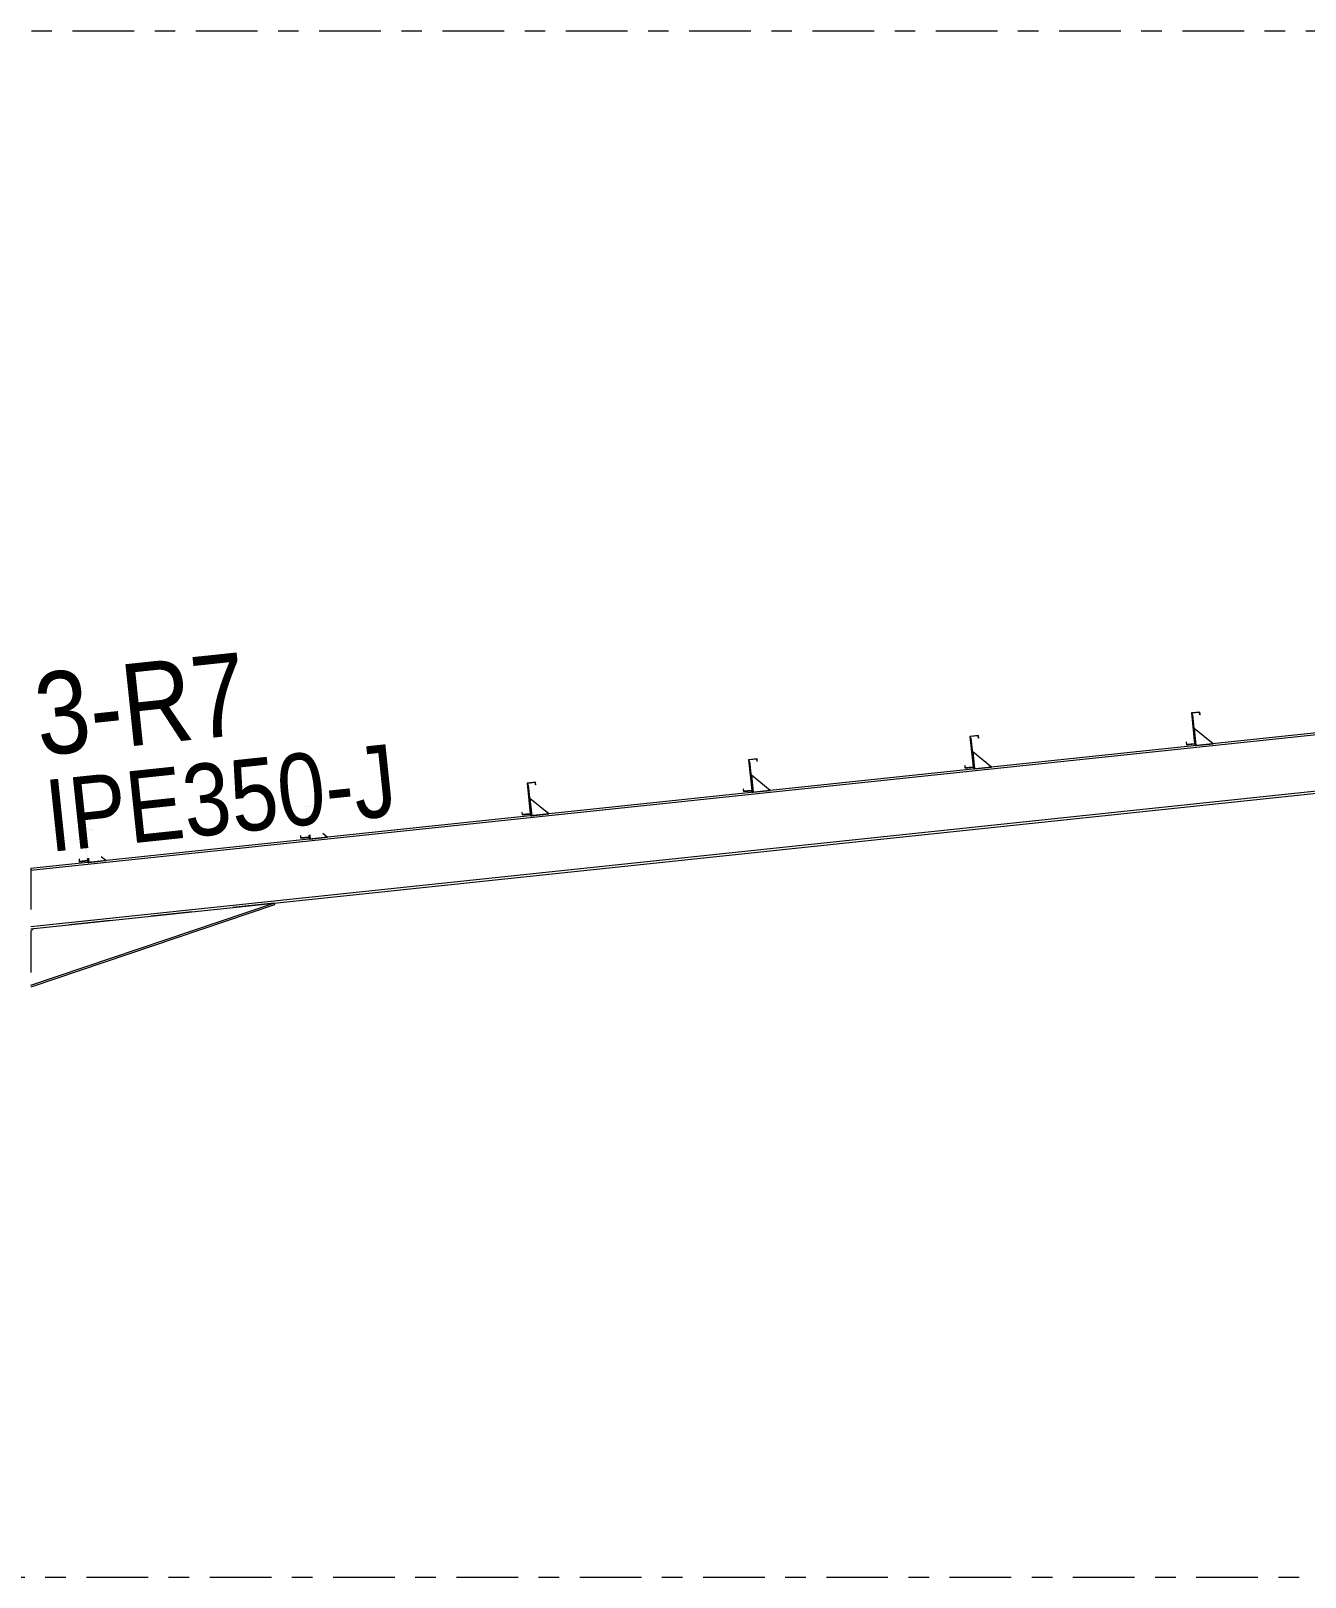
# Model space of a CAD drawing. Header units: millimetres. Extents: x -49 to 773, y -79 to 495.
# Drawn here: x 60 to 122, y 16.7 to 91.9 of the extents above; entities that cross this region are included whole.
import ezdxf

# ---------------------------------------------------------------- set-up
doc = ezdxf.new("R2010")
doc.units = ezdxf.units.MM
for name, pattern in [('XKITLINE00', [0]), ('XKITLINE02', [4, 2, -2]), ('XKITLINE03', [6, 3, -1, 1, -1])]:
    doc.linetypes.add(name, pattern=pattern)
for name, color, linetype, lineweight in [('Part', 2, 'Continuous', 0), ('PartMark', 7, 'Continuous', 0), ('S-grid', 1, 'Continuous', 0)]:
    doc.layers.add(name, color=color, linetype=linetype, lineweight=lineweight)
doc.styles.add('ARIAL', font='ARIAL.TTF')

# ---------------------------------------------------------------- blocks, each defined once
blk = doc.blocks.new('*A10')
at = {"layer": 'Part'}
blk.add_hatch(color=3, dxfattribs=at).paths.add_polyline_path([(73.342, 54.152), (73.756, 54.196), (73.769, 54.072), (73.754, 54.07), (73.743, 54.179), (73.358, 54.139), (73.516, 52.645), (73.102, 52.602), (73.088, 52.726), (73.103, 52.728), (73.115, 52.618), (73.499, 52.659)], flags=17)
blk = doc.blocks.new('*A11')
at = {"layer": 'Part'}
blk.add_hatch(color=3, dxfattribs=at).paths.add_polyline_path([(94.889, 56.425), (95.303, 56.469), (95.317, 56.344), (95.302, 56.343), (95.29, 56.452), (94.906, 56.412), (95.063, 54.918), (94.649, 54.874), (94.636, 54.999), (94.65, 55), (94.662, 54.891), (95.047, 54.932)], flags=17)
blk = doc.blocks.new('*A12')
at = {"layer": 'Part'}
blk.add_hatch(color=3, dxfattribs=at).paths.add_polyline_path([(105.663, 57.561), (106.077, 57.605), (106.09, 57.481), (106.075, 57.479), (106.064, 57.589), (105.679, 57.548), (105.837, 56.055), (105.422, 56.011), (105.409, 56.135), (105.424, 56.137), (105.436, 56.027), (105.82, 56.068)], flags=17)
blk = doc.blocks.new('*A13')
at = {"layer": 'Part'}
blk.add_hatch(color=3, dxfattribs=at).paths.add_polyline_path([(84.115, 55.289), (84.53, 55.332), (84.543, 55.208), (84.528, 55.206), (84.517, 55.316), (84.132, 55.275), (84.289, 53.782), (83.875, 53.738), (83.862, 53.862), (83.877, 53.864), (83.888, 53.755), (84.273, 53.795)], flags=17)
blk = doc.blocks.new('*A14')
at = {"layer": 'Part'}
blk.add_hatch(color=3, dxfattribs=at).paths.add_polyline_path([(62.568, 53.016), (62.983, 53.06), (62.996, 52.935), (62.981, 52.934), (62.969, 53.043), (62.585, 53.003), (62.742, 51.509), (62.328, 51.465), (62.315, 51.59), (62.33, 51.591), (62.341, 51.482), (62.726, 51.522)], flags=17)
blk = doc.blocks.new('*A55')
at = {"layer": 'Part'}
blk.add_hatch(color=3, dxfattribs=at).paths.add_polyline_path([(116.436, 58.698), (116.851, 58.741), (116.864, 58.617), (116.849, 58.615), (116.837, 58.725), (116.453, 58.684), (116.61, 57.191), (116.196, 57.147), (116.183, 57.272), (116.198, 57.273), (116.209, 57.164), (116.594, 57.204)], flags=17)
blk = doc.blocks.new('*A399')
at = {"layer": 'S-grid', "color": 1, "linetype": 'XKITLINE03', "lineweight": 0}
blk.add_line((-10, 91.875), (568.216, 91.875), dxfattribs=at)
blk = doc.blocks.new('*A400')
at = {"layer": 'S-grid', "color": 1, "linetype": 'XKITLINE03', "lineweight": 0}
blk.add_line((56.675, 16.667), (568.216, 16.667), dxfattribs=at)
blk = doc.blocks.new('*A447')
at = {"layer": 'Part', "color": 2, "linetype": 'XKITLINE00', "lineweight": 0}
for p, q in [((139.4, 59.511), (59.975, 51.133)), ((139.4, 59.419), (59.975, 51.041)), ((139.4, 56.67), (59.975, 48.293)), ((59.975, 48.201), (139.4, 56.578))]:
    blk.add_line(p, q, dxfattribs=at)
at = {"layer": 'Part', "color": 7, "linetype": 'XKITLINE02', "lineweight": 0}
for p, q in [((139.4, 56.578), (139.4, 59.511)), ((59.975, 51.133), (59.975, 48.201))]:
    blk.add_line(p, q, dxfattribs=at)
blk = doc.blocks.new('*A515')
at = {"layer": 'Part', "color": 2, "linetype": 'XKITLINE00', "lineweight": 0}
for p, q in [((73.103, 52.728), (73.088, 52.726)), ((73.088, 52.726), (73.089, 52.718)), ((73.089, 52.718), (73.102, 52.602)), ((73.104, 52.719), (73.103, 52.728)), ((73.115, 52.618), (73.104, 52.719)), ((73.499, 52.659), (73.115, 52.618)), ((73.489, 52.76), (73.499, 52.659)), ((73.504, 52.762), (73.516, 52.645)), ((73.102, 52.602), (73.516, 52.645))]:
    blk.add_line(p, q, dxfattribs=at)
blk = doc.blocks.new('*A516')
at = {"layer": 'Part', "color": 2, "linetype": 'XKITLINE00', "lineweight": 0}
for p, q in [((95.303, 56.469), (94.889, 56.425)), ((94.889, 56.425), (95.047, 54.932)), ((95.29, 56.452), (94.906, 56.412)), ((94.906, 56.412), (95.063, 54.918)), ((95.302, 56.343), (95.29, 56.452)), ((95.317, 56.344), (95.303, 56.469)), ((95.317, 56.344), (95.302, 56.343)), ((94.65, 55), (94.636, 54.999)), ((94.636, 54.999), (94.649, 54.874)), ((94.649, 54.874), (95.063, 54.918)), ((94.662, 54.891), (94.65, 55)), ((95.047, 54.932), (94.662, 54.891))]:
    blk.add_line(p, q, dxfattribs=at)
blk = doc.blocks.new('*A517')
at = {"layer": 'Part', "color": 2, "linetype": 'XKITLINE00', "lineweight": 0}
for p, q in [((106.077, 57.605), (105.663, 57.561)), ((105.663, 57.561), (105.82, 56.068)), ((106.064, 57.589), (105.679, 57.548)), ((105.679, 57.548), (105.837, 56.055)), ((106.075, 57.479), (106.064, 57.589)), ((106.09, 57.481), (106.075, 57.479)), ((106.09, 57.481), (106.077, 57.605)), ((105.424, 56.137), (105.409, 56.135)), ((105.409, 56.135), (105.422, 56.011)), ((105.422, 56.011), (105.837, 56.055)), ((105.436, 56.027), (105.424, 56.137)), ((105.82, 56.068), (105.436, 56.027))]:
    blk.add_line(p, q, dxfattribs=at)
blk = doc.blocks.new('*A518')
at = {"layer": 'Part', "color": 2, "linetype": 'XKITLINE00', "lineweight": 0}
for p, q in [((84.53, 55.332), (84.115, 55.289)), ((84.115, 55.289), (84.273, 53.795)), ((84.517, 55.316), (84.132, 55.275)), ((84.132, 55.275), (84.289, 53.782)), ((84.528, 55.206), (84.517, 55.316)), ((84.543, 55.208), (84.528, 55.206)), ((84.543, 55.208), (84.53, 55.332)), ((83.877, 53.864), (83.862, 53.862)), ((83.862, 53.862), (83.875, 53.738)), ((83.875, 53.738), (84.289, 53.782)), ((83.888, 53.755), (83.877, 53.864)), ((84.273, 53.795), (83.888, 53.755))]:
    blk.add_line(p, q, dxfattribs=at)
blk = doc.blocks.new('*A519')
at = {"layer": 'Part', "color": 2, "linetype": 'XKITLINE00', "lineweight": 0}
for p, q in [((62.33, 51.591), (62.315, 51.59)), ((62.315, 51.59), (62.316, 51.581)), ((62.316, 51.581), (62.328, 51.465)), ((62.328, 51.465), (62.742, 51.509)), ((62.331, 51.583), (62.33, 51.591)), ((62.341, 51.482), (62.331, 51.583)), ((62.726, 51.522), (62.341, 51.482)), ((62.715, 51.624), (62.726, 51.522)), ((62.73, 51.625), (62.742, 51.509))]:
    blk.add_line(p, q, dxfattribs=at)
blk = doc.blocks.new('*A524')
at = {"layer": 'Part', "color": 2, "linetype": 'XKITLINE00', "lineweight": 0}
for p, q in [((59.975, 45.464), (71.791, 49.447)), ((71.82, 49.36), (59.975, 45.367)), ((71.791, 49.447), (71.82, 49.36)), ((60.096, 48.213), (59.975, 48.079))]:
    blk.add_line(p, q, dxfattribs=at)
at = {"layer": 'Part', "color": 7, "linetype": 'XKITLINE02', "lineweight": 0}
for p, q in [((71.791, 49.447), (60.096, 48.213)), ((59.975, 48.079), (59.975, 45.367))]:
    blk.add_line(p, q, dxfattribs=at)
blk = doc.blocks.new('*A528')
at = {"layer": 'Part', "color": 2, "linetype": 'XKITLINE00', "lineweight": 0}
for p, q in [((84.182, 55.195), (84.141, 55.191)), ((84.34, 53.703), (84.182, 55.195)), ((84.289, 53.782), (84.298, 53.699))]:
    blk.add_line(p, q, dxfattribs=at)
at = {"layer": 'Part', "color": 7, "linetype": 'XKITLINE02', "lineweight": 0}
for p, q in [((84.141, 55.191), (84.289, 53.782)), ((84.298, 53.699), (84.34, 53.703))]:
    blk.add_line(p, q, dxfattribs=at)
blk = doc.blocks.new('*A529')
at = {"layer": 'Part', "color": 2, "linetype": 'XKITLINE00', "lineweight": 0}
blk.add_line((85.168, 53.791), (84.252, 54.532), dxfattribs=at)
at = {"layer": 'Part', "color": 7, "linetype": 'XKITLINE02', "lineweight": 0}
for p, q in [((84.252, 54.532), (84.34, 53.703)), ((84.34, 53.703), (85.168, 53.791))]:
    blk.add_line(p, q, dxfattribs=at)
blk = doc.blocks.new('*A530')
at = {"layer": 'Part', "color": 7, "linetype": 'XKITLINE02', "lineweight": 0}
for p, q in [((73.504, 52.762), (73.516, 52.645)), ((73.525, 52.563), (73.566, 52.567))]:
    blk.add_line(p, q, dxfattribs=at)
at = {"layer": 'Part', "color": 2, "linetype": 'XKITLINE00', "lineweight": 0}
for p, q in [((73.566, 52.567), (73.545, 52.766)), ((73.516, 52.645), (73.525, 52.563))]:
    blk.add_line(p, q, dxfattribs=at)
blk = doc.blocks.new('*A531')
at = {"layer": 'Part', "color": 7, "linetype": 'XKITLINE02', "lineweight": 0}
for p, q in [((73.545, 52.766), (73.566, 52.567)), ((73.566, 52.567), (74.395, 52.654))]:
    blk.add_line(p, q, dxfattribs=at)
at = {"layer": 'Part', "color": 2, "linetype": 'XKITLINE00', "lineweight": 0}
blk.add_line((74.395, 52.654), (74.175, 52.832), dxfattribs=at)
blk = doc.blocks.new('*A532')
at = {"layer": 'Part', "color": 7, "linetype": 'XKITLINE02', "lineweight": 0}
for p, q in [((62.73, 51.625), (62.742, 51.509)), ((62.751, 51.426), (62.793, 51.431))]:
    blk.add_line(p, q, dxfattribs=at)
at = {"layer": 'Part', "color": 2, "linetype": 'XKITLINE00', "lineweight": 0}
for p, q in [((62.742, 51.509), (62.751, 51.426)), ((62.793, 51.431), (62.772, 51.63))]:
    blk.add_line(p, q, dxfattribs=at)
blk = doc.blocks.new('*A533')
at = {"layer": 'Part', "color": 7, "linetype": 'XKITLINE02', "lineweight": 0}
for p, q in [((62.772, 51.63), (62.793, 51.431)), ((62.793, 51.431), (63.621, 51.518))]:
    blk.add_line(p, q, dxfattribs=at)
at = {"layer": 'Part', "color": 2, "linetype": 'XKITLINE00', "lineweight": 0}
blk.add_line((63.621, 51.518), (63.401, 51.696), dxfattribs=at)
blk = doc.blocks.new('*A534')
at = {"layer": 'Part', "color": 2, "linetype": 'XKITLINE00', "lineweight": 0}
for p, q in [((94.956, 56.331), (94.914, 56.327)), ((95.113, 54.84), (94.956, 56.331)), ((95.063, 54.918), (95.072, 54.835))]:
    blk.add_line(p, q, dxfattribs=at)
at = {"layer": 'Part', "color": 7, "linetype": 'XKITLINE02', "lineweight": 0}
for p, q in [((94.914, 56.327), (95.063, 54.918)), ((95.072, 54.835), (95.113, 54.84))]:
    blk.add_line(p, q, dxfattribs=at)
blk = doc.blocks.new('*A535')
at = {"layer": 'Part', "color": 2, "linetype": 'XKITLINE00', "lineweight": 0}
blk.add_line((95.942, 54.927), (95.026, 55.668), dxfattribs=at)
at = {"layer": 'Part', "color": 7, "linetype": 'XKITLINE02', "lineweight": 0}
for p, q in [((95.026, 55.668), (95.113, 54.84)), ((95.113, 54.84), (95.942, 54.927))]:
    blk.add_line(p, q, dxfattribs=at)
blk = doc.blocks.new('*A536')
at = {"layer": 'Part', "color": 2, "linetype": 'XKITLINE00', "lineweight": 0}
for p, q in [((105.729, 57.468), (105.688, 57.463)), ((105.887, 55.976), (105.729, 57.468)), ((105.837, 56.055), (105.845, 55.972))]:
    blk.add_line(p, q, dxfattribs=at)
at = {"layer": 'Part', "color": 7, "linetype": 'XKITLINE02', "lineweight": 0}
for p, q in [((105.688, 57.463), (105.837, 56.055)), ((105.845, 55.972), (105.887, 55.976))]:
    blk.add_line(p, q, dxfattribs=at)
blk = doc.blocks.new('*A537')
at = {"layer": 'Part', "color": 2, "linetype": 'XKITLINE00', "lineweight": 0}
blk.add_line((106.716, 56.063), (105.799, 56.805), dxfattribs=at)
at = {"layer": 'Part', "color": 7, "linetype": 'XKITLINE02', "lineweight": 0}
for p, q in [((105.799, 56.805), (105.887, 55.976)), ((105.887, 55.976), (106.716, 56.063))]:
    blk.add_line(p, q, dxfattribs=at)
blk = doc.blocks.new('*A650')
at = {"layer": 'Part', "color": 2, "linetype": 'XKITLINE00', "lineweight": 0}
for p, q in [((116.851, 58.741), (116.436, 58.698)), ((116.436, 58.698), (116.594, 57.204)), ((116.837, 58.725), (116.453, 58.684)), ((116.453, 58.684), (116.61, 57.191)), ((116.849, 58.615), (116.837, 58.725)), ((116.864, 58.617), (116.851, 58.741)), ((116.864, 58.617), (116.849, 58.615)), ((116.198, 57.273), (116.183, 57.272)), ((116.183, 57.272), (116.196, 57.147)), ((116.196, 57.147), (116.61, 57.191)), ((116.209, 57.164), (116.198, 57.273)), ((116.594, 57.204), (116.209, 57.164))]:
    blk.add_line(p, q, dxfattribs=at)
blk = doc.blocks.new('*A653')
at = {"layer": 'Part', "color": 2, "linetype": 'XKITLINE00', "lineweight": 0}
for p, q in [((116.503, 58.604), (116.462, 58.6)), ((116.66, 57.112), (116.503, 58.604)), ((116.61, 57.191), (116.619, 57.108))]:
    blk.add_line(p, q, dxfattribs=at)
at = {"layer": 'Part', "color": 7, "linetype": 'XKITLINE02', "lineweight": 0}
for p, q in [((116.462, 58.6), (116.61, 57.191)), ((116.619, 57.108), (116.66, 57.112))]:
    blk.add_line(p, q, dxfattribs=at)
blk = doc.blocks.new('*A654')
at = {"layer": 'Part', "color": 2, "linetype": 'XKITLINE00', "lineweight": 0}
blk.add_line((117.489, 57.2), (116.573, 57.941), dxfattribs=at)
at = {"layer": 'Part', "color": 7, "linetype": 'XKITLINE02', "lineweight": 0}
for p, q in [((116.573, 57.941), (116.66, 57.112)), ((116.66, 57.112), (117.489, 57.2))]:
    blk.add_line(p, q, dxfattribs=at)
blk = doc.blocks.new('*A1938')
at = {"layer": 'PartMark', "color": 3, "style": 'ARIAL', "width": 0.85}
blk.add_text('3-R7', height=4, rotation=6.02179, dxfattribs=at).set_placement((60.403, 56.609))
at = {"layer": 'PartMark', "color": 7, "style": 'ARIAL', "width": 0.85}
blk.add_text('IPE350-J', height=3.5, rotation=6.02179, dxfattribs=at).set_placement((60.896, 51.934))

msp = doc.modelspace()

# ---------------------------------------------------------------- block references
at = {"lineweight": 0}
for name in ['*A399', '*A1938', '*A447', '*A55', '*A650', '*A653', '*A654', '*A12', '*A517', '*A536', '*A11', '*A516', '*A537', '*A534', '*A535', '*A13', '*A518', '*A528', '*A10', '*A529', '*A14', '*A515', '*A530', '*A531', '*A519', '*A532', '*A533', '*A524', '*A400']:
    msp.add_blockref(name, (0, 0), dxfattribs=at)

doc.saveas('drawing.dxf')
